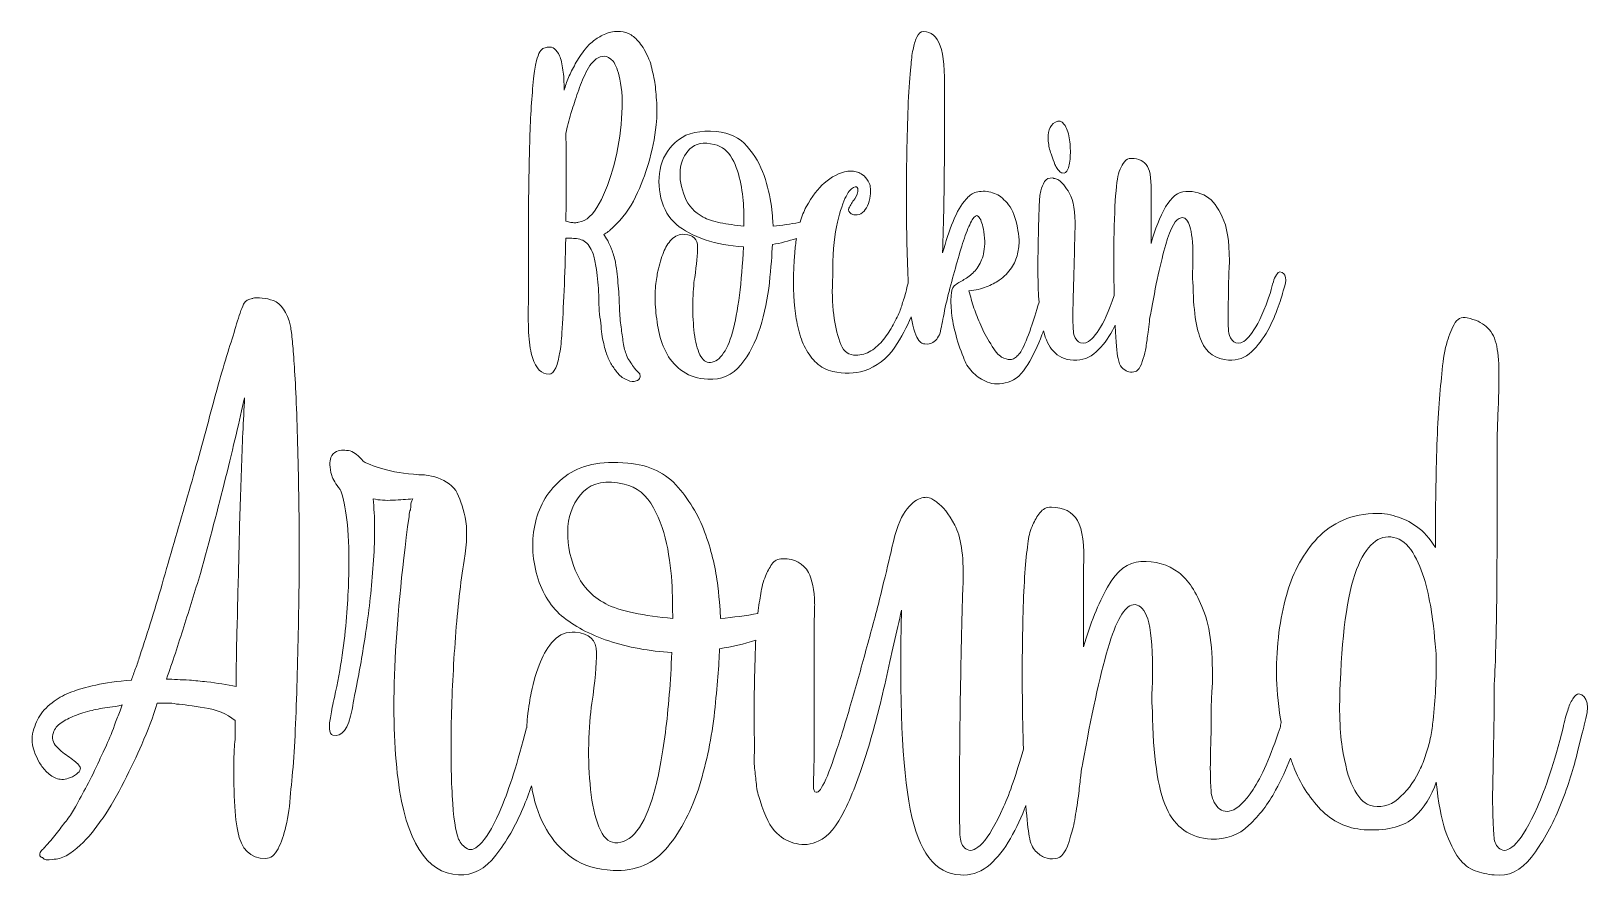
# Model space of a CAD drawing. Header units: inches. Extents: x 2.1 to 12.3, y -16.1 to -0.9.
# Drawn here: x 2.1 to 12.31, y -6.47 to -0.93 of the extents above; entities that cross this region are included whole.
import ezdxf

# ---------------------------------------------------------------- set-up
doc = ezdxf.new("R2010")
doc.units = ezdxf.units.IN
doc.header["$MEASUREMENT"] = 0
doc.layers.add('Layer 1', color=7, linetype='Continuous')

# ---------------------------------------------------------------- blocks, each defined once
blk = doc.blocks.new('block 2')
at = {"layer": 'Layer 1', "lineweight": 0}
for points, knots in [([(5.489, -3.175), (5.506, -3.175), (5.521, -3.161), (5.533, -3.133), (5.545, -3.105), (5.553, -3.074), (5.558, -3.04), (5.566, -3.001), (5.571, -2.955), (5.573, -2.904), (5.578, -2.826), (5.583, -2.734), (5.588, -2.628), (5.592, -2.522), (5.596, -2.408), (5.599, -2.286), (5.599, -2.286), (5.639, -2.286), (5.639, -2.286), (5.651, -2.286), (5.664, -2.287), (5.679, -2.29), (5.694, -2.292), (5.707, -2.297), (5.719, -2.304), (5.731, -2.312), (5.742, -2.323), (5.752, -2.337), (5.762, -2.35), (5.77, -2.366), (5.778, -2.387), (5.785, -2.407), (5.791, -2.435), (5.796, -2.469), (5.801, -2.496), (5.805, -2.523), (5.807, -2.551), (5.809, -2.579), (5.812, -2.608), (5.814, -2.637), (5.814, -2.664), (5.815, -2.691), (5.816, -2.719), (5.817, -2.748), (5.819, -2.775), (5.822, -2.802), (5.827, -2.829), (5.83, -2.854), (5.831, -2.879), (5.832, -2.903), (5.835, -2.925), (5.84, -2.944), (5.845, -2.966), (5.849, -2.985), (5.853, -3.001), (5.856, -3.017), (5.861, -3.031), (5.866, -3.043), (5.875, -3.068), (5.886, -3.091), (5.898, -3.113), (5.911, -3.132), (5.925, -3.152), (5.941, -3.171), (5.956, -3.191), (5.978, -3.205), (6.005, -3.215), (6.024, -3.225), (6.042, -3.226), (6.059, -3.219), (6.074, -3.216), (6.083, -3.208), (6.085, -3.193), (6.085, -3.181), (6.084, -3.174), (6.081, -3.171), (6.081, -3.171), (6.074, -3.164), (6.074, -3.164), (6.062, -3.152), (6.051, -3.14), (6.043, -3.127), (6.034, -3.115), (6.027, -3.103), (6.019, -3.091), (6.009, -3.079), (6.002, -3.065), (5.997, -3.05), (5.987, -3.029), (5.98, -3.001), (5.975, -2.968), (5.97, -2.935), (5.966, -2.902), (5.961, -2.868), (5.956, -2.829), (5.952, -2.788), (5.95, -2.747), (5.95, -2.723), (5.949, -2.698), (5.948, -2.674), (5.947, -2.649), (5.945, -2.624), (5.942, -2.597), (5.94, -2.57), (5.937, -2.545), (5.935, -2.52), (5.933, -2.496), (5.929, -2.47), (5.924, -2.443), (5.917, -2.409), (5.908, -2.381), (5.898, -2.357), (5.889, -2.334), (5.88, -2.315), (5.873, -2.301), (5.863, -2.284), (5.855, -2.27), (5.847, -2.26), (5.857, -2.256), (5.867, -2.249), (5.877, -2.242), (5.886, -2.235), (5.897, -2.225), (5.909, -2.213), (5.97, -2.157), (6.019, -2.091), (6.056, -2.015), (6.092, -1.94), (6.12, -1.867), (6.14, -1.796), (6.164, -1.715), (6.181, -1.631), (6.191, -1.544), (6.196, -1.485), (6.197, -1.431), (6.193, -1.381), (6.189, -1.331), (6.185, -1.288), (6.18, -1.251), (6.17, -1.207), (6.161, -1.167), (6.151, -1.13), (6.131, -1.082), (6.111, -1.043), (6.089, -1.015), (6.067, -0.987), (6.046, -0.967), (6.027, -0.955), (6.002, -0.94), (5.979, -0.933), (5.957, -0.933), (5.92, -0.93), (5.888, -0.935), (5.86, -0.947), (5.832, -0.96), (5.808, -0.973), (5.789, -0.988), (5.764, -1.005), (5.744, -1.024), (5.727, -1.046), (5.7, -1.08), (5.678, -1.113), (5.661, -1.145), (5.644, -1.177), (5.629, -1.206), (5.617, -1.233), (5.605, -1.262), (5.595, -1.29), (5.588, -1.317), (5.588, -1.29), (5.587, -1.266), (5.586, -1.244), (5.585, -1.222), (5.583, -1.202), (5.58, -1.185), (5.575, -1.144), (5.568, -1.113), (5.558, -1.092), (5.549, -1.071), (5.538, -1.056), (5.525, -1.046), (5.513, -1.036), (5.5, -1.033), (5.485, -1.035), (5.475, -1.035), (5.466, -1.037), (5.456, -1.041), (5.446, -1.044), (5.437, -1.053), (5.428, -1.066), (5.42, -1.08), (5.413, -1.099), (5.407, -1.123), (5.4, -1.147), (5.395, -1.18), (5.39, -1.222), (5.378, -1.331), (5.369, -1.459), (5.364, -1.606), (5.36, -1.752), (5.357, -1.897), (5.355, -2.041), (5.354, -2.185), (5.354, -2.318), (5.354, -2.44), (5.354, -2.562), (5.354, -2.652), (5.354, -2.71), (5.349, -2.876), (5.358, -2.995), (5.381, -3.067), (5.404, -3.139), (5.44, -3.175), (5.489, -3.175)], [0, 0, 0, 0, 1, 1, 1, 2, 2, 2, 3, 3, 3, 4, 4, 4, 5, 5, 5, 6, 6, 6, 7, 7, 7, 8, 8, 8, 9, 9, 9, 10, 10, 10, 11, 11, 11, 12, 12, 12, 13, 13, 13, 14, 14, 14, 15, 15, 15, 16, 16, 16, 17, 17, 17, 18, 18, 18, 19, 19, 19, 20, 20, 20, 21, 21, 21, 22, 22, 22, 23, 23, 23, 24, 24, 24, 25, 25, 25, 26, 26, 26, 27, 27, 27, 28, 28, 28, 29, 29, 29, 30, 30, 30, 31, 31, 31, 32, 32, 32, 33, 33, 33, 34, 34, 34, 35, 35, 35, 36, 36, 36, 37, 37, 37, 38, 38, 38, 39, 39, 39, 40, 40, 40, 41, 41, 41, 42, 42, 42, 43, 43, 43, 44, 44, 44, 45, 45, 45, 46, 46, 46, 47, 47, 47, 48, 48, 48, 49, 49, 49, 50, 50, 50, 51, 51, 51, 52, 52, 52, 53, 53, 53, 54, 54, 54, 55, 55, 55, 56, 56, 56, 57, 57, 57, 58, 58, 58, 59, 59, 59, 60, 60, 60, 61, 61, 61, 62, 62, 62, 63, 63, 63, 64, 64, 64, 65, 65, 65, 66, 66, 66, 67, 67, 67, 68, 68, 68, 69, 69, 69, 70, 70, 70, 71, 71, 71, 71]), ([(5.599, -1.598), (5.608, -1.557), (5.619, -1.514), (5.631, -1.47), (5.644, -1.434), (5.657, -1.393), (5.672, -1.348), (5.686, -1.303), (5.703, -1.26), (5.723, -1.218), (5.733, -1.196), (5.744, -1.175), (5.756, -1.156), (5.768, -1.139), (5.782, -1.124), (5.798, -1.112), (5.814, -1.1), (5.831, -1.094), (5.851, -1.094), (5.87, -1.094), (5.889, -1.105), (5.908, -1.127), (5.926, -1.149), (5.941, -1.188), (5.953, -1.244), (5.968, -1.312), (5.972, -1.398), (5.964, -1.502), (5.957, -1.605), (5.941, -1.706), (5.915, -1.803), (5.889, -1.901), (5.857, -1.986), (5.818, -2.059), (5.779, -2.132), (5.734, -2.173), (5.683, -2.18), (5.675, -2.182), (5.667, -2.184), (5.657, -2.184), (5.65, -2.184), (5.641, -2.183), (5.631, -2.182), (5.622, -2.181), (5.611, -2.178), (5.599, -2.173), (5.603, -1.965), (5.603, -1.774), (5.599, -1.598)], [0, 0, 0, 0, 1, 1, 1, 2, 2, 2, 3, 3, 3, 4, 4, 4, 5, 5, 5, 6, 6, 6, 7, 7, 7, 8, 8, 8, 9, 9, 9, 10, 10, 10, 11, 11, 11, 12, 12, 12, 13, 13, 13, 14, 14, 14, 15, 15, 15, 16, 16, 16, 16])]:
    blk.add_open_spline(points, degree=3, knots=knots, dxfattribs=at)
blk = doc.blocks.new('block 3')
at = {"layer": 'Layer 1', "lineweight": 0}
for points, knots in [([(6.443, -2.542), (6.456, -2.457), (6.462, -2.39), (6.462, -2.341), (6.462, -2.292), (6.434, -2.265), (6.378, -2.26), (6.343, -2.258), (6.315, -2.269), (6.292, -2.293), (6.268, -2.318), (6.251, -2.346), (6.239, -2.378), (6.224, -2.414), (6.212, -2.456), (6.202, -2.502), (6.197, -2.524), (6.192, -2.556), (6.187, -2.597), (6.183, -2.638), (6.182, -2.685), (6.186, -2.736), (6.189, -2.787), (6.197, -2.84), (6.208, -2.895), (6.219, -2.95), (6.237, -3), (6.262, -3.045), (6.288, -3.09), (6.323, -3.128), (6.367, -3.158), (6.411, -3.189), (6.464, -3.205), (6.528, -3.208), (6.618, -3.213), (6.69, -3.182), (6.745, -3.115), (6.8, -3.047), (6.842, -2.966), (6.871, -2.871), (6.901, -2.776), (6.921, -2.678), (6.932, -2.577), (6.943, -2.476), (6.949, -2.392), (6.952, -2.326), (7.006, -2.318), (7.059, -2.304), (7.11, -2.287), (7.105, -2.316), (7.101, -2.348), (7.098, -2.381), (7.086, -2.515), (7.086, -2.636), (7.098, -2.743), (7.103, -2.79), (7.111, -2.835), (7.122, -2.88), (7.133, -2.926), (7.148, -2.967), (7.168, -3.005), (7.187, -3.043), (7.212, -3.075), (7.241, -3.102), (7.27, -3.129), (7.305, -3.147), (7.347, -3.157), (7.422, -3.174), (7.491, -3.172), (7.552, -3.153), (7.635, -3.126), (7.702, -3.075), (7.753, -2.999), (7.797, -2.934), (7.833, -2.867), (7.861, -2.799), (7.866, -2.832), (7.872, -2.859), (7.879, -2.88), (7.888, -2.908), (7.896, -2.93), (7.905, -2.944), (7.913, -2.959), (7.922, -2.968), (7.93, -2.972), (7.939, -2.976), (7.945, -2.977), (7.95, -2.977), (7.97, -2.98), (7.987, -2.977), (8.002, -2.968), (8.016, -2.96), (8.027, -2.949), (8.034, -2.937), (8.044, -2.925), (8.05, -2.91), (8.053, -2.893), (8.06, -2.857), (8.069, -2.812), (8.08, -2.758), (8.091, -2.704), (8.104, -2.648), (8.12, -2.59), (8.136, -2.531), (8.152, -2.474), (8.168, -2.418), (8.184, -2.362), (8.2, -2.312), (8.215, -2.268), (8.231, -2.224), (8.247, -2.19), (8.261, -2.165), (8.276, -2.141), (8.288, -2.132), (8.298, -2.14), (8.303, -2.145), (8.309, -2.153), (8.316, -2.165), (8.321, -2.178), (8.326, -2.193), (8.331, -2.211), (8.336, -2.229), (8.339, -2.254), (8.342, -2.286), (8.344, -2.337), (8.339, -2.38), (8.327, -2.414), (8.315, -2.448), (8.299, -2.476), (8.279, -2.498), (8.26, -2.52), (8.239, -2.538), (8.215, -2.551), (8.192, -2.565), (8.171, -2.577), (8.151, -2.59), (8.137, -2.597), (8.128, -2.616), (8.124, -2.646), (8.12, -2.677), (8.12, -2.714), (8.124, -2.758), (8.128, -2.802), (8.136, -2.851), (8.15, -2.904), (8.163, -2.958), (8.181, -3.012), (8.203, -3.065), (8.215, -3.102), (8.234, -3.133), (8.261, -3.16), (8.283, -3.185), (8.312, -3.205), (8.347, -3.222), (8.382, -3.239), (8.426, -3.243), (8.477, -3.233), (8.528, -3.224), (8.573, -3.19), (8.61, -3.133), (8.648, -3.076), (8.681, -3.013), (8.707, -2.944), (8.714, -2.927), (8.721, -2.909), (8.727, -2.892), (8.742, -2.949), (8.763, -2.993), (8.79, -3.023), (8.823, -3.061), (8.867, -3.081), (8.923, -3.083), (8.982, -3.086), (9.032, -3.068), (9.073, -3.029), (9.115, -2.99), (9.15, -2.943), (9.179, -2.89), (9.186, -2.878), (9.191, -2.866), (9.197, -2.855), (9.197, -2.857), (9.197, -2.859), (9.197, -2.86), (9.202, -2.965), (9.208, -3.036), (9.216, -3.072), (9.221, -3.099), (9.229, -3.119), (9.241, -3.131), (9.253, -3.143), (9.266, -3.152), (9.278, -3.157), (9.29, -3.161), (9.303, -3.163), (9.318, -3.16), (9.345, -3.16), (9.366, -3.131), (9.38, -3.072), (9.388, -3.05), (9.394, -3.025), (9.399, -2.996), (9.403, -2.966), (9.408, -2.935), (9.413, -2.901), (9.416, -2.876), (9.418, -2.853), (9.421, -2.831), (9.423, -2.809), (9.425, -2.794), (9.428, -2.787), (9.462, -2.592), (9.496, -2.438), (9.528, -2.326), (9.561, -2.214), (9.595, -2.156), (9.629, -2.151), (9.651, -2.148), (9.669, -2.163), (9.682, -2.195), (9.695, -2.226), (9.703, -2.285), (9.706, -2.37), (9.706, -2.37), (9.706, -2.436), (9.706, -2.436), (9.706, -2.456), (9.705, -2.477), (9.704, -2.5), (9.703, -2.523), (9.703, -2.547), (9.706, -2.571), (9.708, -2.752), (9.727, -2.881), (9.762, -2.959), (9.796, -3.037), (9.856, -3.079), (9.94, -3.083), (9.998, -3.086), (10.048, -3.068), (10.09, -3.029), (10.131, -2.99), (10.167, -2.943), (10.196, -2.89), (10.225, -2.836), (10.248, -2.784), (10.265, -2.734), (10.282, -2.684), (10.293, -2.649), (10.298, -2.63), (10.325, -2.554), (10.318, -2.513), (10.276, -2.506), (10.269, -2.506), (10.261, -2.512), (10.253, -2.526), (10.244, -2.539), (10.237, -2.554), (10.233, -2.571), (10.225, -2.591), (10.219, -2.614), (10.214, -2.641), (10.175, -2.755), (10.139, -2.837), (10.106, -2.886), (10.073, -2.935), (10.045, -2.963), (10.02, -2.97), (9.996, -2.977), (9.976, -2.971), (9.962, -2.952), (9.947, -2.932), (9.94, -2.913), (9.94, -2.893), (9.937, -2.879), (9.936, -2.848), (9.936, -2.802), (9.936, -2.755), (9.937, -2.701), (9.94, -2.637), (9.94, -2.618), (9.94, -2.595), (9.94, -2.568), (9.94, -2.541), (9.941, -2.513), (9.944, -2.484), (9.948, -2.345), (9.937, -2.24), (9.909, -2.171), (9.88, -2.101), (9.848, -2.052), (9.811, -2.023), (9.767, -1.991), (9.716, -1.976), (9.66, -1.979), (9.608, -1.981), (9.564, -2.015), (9.527, -2.081), (9.49, -2.147), (9.458, -2.226), (9.432, -2.319), (9.432, -2.319), (9.432, -2.004), (9.432, -2.004), (9.436, -1.914), (9.428, -1.851), (9.408, -1.816), (9.387, -1.781), (9.352, -1.763), (9.303, -1.763), (9.284, -1.763), (9.269, -1.77), (9.258, -1.785), (9.247, -1.8), (9.238, -1.816), (9.23, -1.833), (9.221, -1.852), (9.214, -1.874), (9.212, -1.898), (9.202, -1.957), (9.196, -2.044), (9.192, -2.16), (9.188, -2.276), (9.187, -2.395), (9.188, -2.518), (9.189, -2.567), (9.19, -2.615), (9.191, -2.66), (9.154, -2.765), (9.121, -2.84), (9.09, -2.886), (9.057, -2.935), (9.028, -2.963), (9.004, -2.97), (8.979, -2.977), (8.96, -2.971), (8.945, -2.952), (8.93, -2.932), (8.923, -2.913), (8.923, -2.893), (8.921, -2.879), (8.92, -2.848), (8.92, -2.8), (8.92, -2.752), (8.921, -2.696), (8.923, -2.632), (8.926, -2.567), (8.927, -2.499), (8.929, -2.427), (8.93, -2.355), (8.932, -2.286), (8.934, -2.22), (8.937, -2.113), (8.924, -2.037), (8.898, -1.992), (8.871, -1.947), (8.848, -1.918), (8.828, -1.906), (8.823, -1.901), (8.819, -1.898), (8.815, -1.898), (8.812, -1.898), (8.807, -1.897), (8.802, -1.895), (8.798, -1.895), (8.793, -1.894), (8.788, -1.891), (8.763, -1.889), (8.746, -1.897), (8.735, -1.915), (8.724, -1.933), (8.716, -1.953), (8.711, -1.975), (8.704, -2.002), (8.7, -2.031), (8.7, -2.063), (8.693, -2.251), (8.69, -2.409), (8.691, -2.537), (8.692, -2.598), (8.694, -2.653), (8.698, -2.704), (8.68, -2.769), (8.662, -2.826), (8.645, -2.873), (8.623, -2.935), (8.603, -2.985), (8.583, -3.021), (8.578, -3.031), (8.571, -3.041), (8.561, -3.05), (8.554, -3.058), (8.546, -3.065), (8.537, -3.071), (8.529, -3.077), (8.52, -3.08), (8.51, -3.08), (8.493, -3.08), (8.474, -3.074), (8.453, -3.063), (8.432, -3.052), (8.409, -3.024), (8.382, -2.977), (8.355, -2.936), (8.333, -2.895), (8.316, -2.855), (8.299, -2.815), (8.284, -2.777), (8.272, -2.743), (8.26, -2.704), (8.249, -2.666), (8.239, -2.63), (8.283, -2.625), (8.321, -2.617), (8.353, -2.604), (8.384, -2.592), (8.412, -2.577), (8.437, -2.56), (8.471, -2.536), (8.498, -2.509), (8.517, -2.48), (8.537, -2.451), (8.55, -2.42), (8.557, -2.388), (8.565, -2.357), (8.568, -2.326), (8.567, -2.297), (8.565, -2.268), (8.562, -2.241), (8.557, -2.217), (8.545, -2.151), (8.526, -2.101), (8.499, -2.067), (8.472, -2.033), (8.445, -2.009), (8.418, -1.997), (8.387, -1.982), (8.354, -1.976), (8.32, -1.979), (8.288, -1.981), (8.264, -1.99), (8.247, -2.004), (8.237, -2.012), (8.228, -2.02), (8.221, -2.03), (8.189, -2.064), (8.161, -2.113), (8.135, -2.176), (8.109, -2.24), (8.087, -2.308), (8.067, -2.381), (8.07, -2.279), (8.072, -2.174), (8.075, -2.067), (8.077, -1.959), (8.078, -1.857), (8.078, -1.759), (8.078, -1.662), (8.078, -1.575), (8.078, -1.5), (8.078, -1.424), (8.078, -1.367), (8.078, -1.328), (8.083, -1.189), (8.074, -1.088), (8.051, -1.026), (8.028, -0.964), (7.992, -0.933), (7.943, -0.933), (7.923, -0.933), (7.908, -0.945), (7.897, -0.969), (7.886, -0.994), (7.878, -1.021), (7.873, -1.05), (7.866, -1.084), (7.861, -1.122), (7.859, -1.163), (7.852, -1.224), (7.846, -1.301), (7.842, -1.394), (7.839, -1.486), (7.836, -1.585), (7.833, -1.69), (7.831, -1.795), (7.83, -1.903), (7.83, -2.014), (7.83, -2.125), (7.831, -2.229), (7.833, -2.328), (7.836, -2.421), (7.838, -2.505), (7.842, -2.579), (7.836, -2.597), (7.83, -2.617), (7.826, -2.641), (7.821, -2.658), (7.816, -2.674), (7.811, -2.688), (7.806, -2.701), (7.802, -2.713), (7.799, -2.727), (7.795, -2.74), (7.791, -2.753), (7.786, -2.765), (7.771, -2.797), (7.755, -2.83), (7.736, -2.864), (7.718, -2.898), (7.696, -2.93), (7.671, -2.959), (7.645, -2.988), (7.617, -3.012), (7.586, -3.029), (7.556, -3.046), (7.521, -3.053), (7.482, -3.05), (7.441, -3.046), (7.411, -3.016), (7.393, -2.963), (7.374, -2.909), (7.361, -2.851), (7.354, -2.787), (7.344, -2.712), (7.342, -2.626), (7.347, -2.531), (7.347, -2.399), (7.355, -2.293), (7.372, -2.211), (7.389, -2.129), (7.408, -2.068), (7.427, -2.026), (7.447, -1.985), (7.465, -1.961), (7.482, -1.953), (7.499, -1.946), (7.509, -1.948), (7.511, -1.961), (7.514, -1.985), (7.507, -2.008), (7.491, -2.028), (7.475, -2.049), (7.463, -2.069), (7.453, -2.089), (7.448, -2.103), (7.453, -2.115), (7.468, -2.125), (7.475, -2.13), (7.483, -2.132), (7.493, -2.132), (7.513, -2.135), (7.529, -2.13), (7.543, -2.118), (7.556, -2.106), (7.566, -2.091), (7.574, -2.074), (7.583, -2.054), (7.589, -2.033), (7.592, -2.008), (7.597, -1.972), (7.595, -1.944), (7.586, -1.926), (7.578, -1.908), (7.566, -1.891), (7.552, -1.876), (7.539, -1.867), (7.528, -1.86), (7.517, -1.856), (7.506, -1.853), (7.494, -1.85), (7.482, -1.847), (7.47, -1.845), (7.458, -1.845), (7.446, -1.847), (7.389, -1.857), (7.338, -1.883), (7.292, -1.924), (7.251, -1.958), (7.211, -2.011), (7.173, -2.081), (7.158, -2.109), (7.145, -2.142), (7.134, -2.18), (7.131, -2.18), (7.129, -2.181), (7.126, -2.182), (7.071, -2.193), (7.014, -2.201), (6.956, -2.206), (6.956, -2.184), (6.952, -2.14), (6.945, -2.076), (6.937, -2.011), (6.921, -1.944), (6.897, -1.875), (6.873, -1.805), (6.836, -1.742), (6.787, -1.684), (6.738, -1.627), (6.671, -1.595), (6.586, -1.587), (6.479, -1.578), (6.396, -1.595), (6.337, -1.641), (6.279, -1.686), (6.24, -1.742), (6.222, -1.811), (6.204, -1.879), (6.204, -1.95), (6.222, -2.023), (6.24, -2.096), (6.274, -2.153), (6.323, -2.195), (6.372, -2.236), (6.434, -2.27), (6.511, -2.295), (6.588, -2.321), (6.671, -2.336), (6.762, -2.341), (6.757, -2.458), (6.748, -2.564), (6.736, -2.659), (6.724, -2.754), (6.709, -2.835), (6.69, -2.901), (6.672, -2.966), (6.649, -3.016), (6.623, -3.05), (6.596, -3.085), (6.567, -3.101), (6.535, -3.098), (6.508, -3.096), (6.487, -3.074), (6.471, -3.034), (6.455, -2.994), (6.444, -2.944), (6.438, -2.886), (6.432, -2.827), (6.429, -2.767), (6.431, -2.705), (6.432, -2.643), (6.436, -2.588), (6.443, -2.542)], [0, 0, 0, 0, 1, 1, 1, 2, 2, 2, 3, 3, 3, 4, 4, 4, 5, 5, 5, 6, 6, 6, 7, 7, 7, 8, 8, 8, 9, 9, 9, 10, 10, 10, 11, 11, 11, 12, 12, 12, 13, 13, 13, 14, 14, 14, 15, 15, 15, 16, 16, 16, 17, 17, 17, 18, 18, 18, 19, 19, 19, 20, 20, 20, 21, 21, 21, 22, 22, 22, 23, 23, 23, 24, 24, 24, 25, 25, 25, 26, 26, 26, 27, 27, 27, 28, 28, 28, 29, 29, 29, 30, 30, 30, 31, 31, 31, 32, 32, 32, 33, 33, 33, 34, 34, 34, 35, 35, 35, 36, 36, 36, 37, 37, 37, 38, 38, 38, 39, 39, 39, 40, 40, 40, 41, 41, 41, 42, 42, 42, 43, 43, 43, 44, 44, 44, 45, 45, 45, 46, 46, 46, 47, 47, 47, 48, 48, 48, 49, 49, 49, 50, 50, 50, 51, 51, 51, 52, 52, 52, 53, 53, 53, 54, 54, 54, 55, 55, 55, 56, 56, 56, 57, 57, 57, 58, 58, 58, 59, 59, 59, 60, 60, 60, 61, 61, 61, 62, 62, 62, 63, 63, 63, 64, 64, 64, 65, 65, 65, 66, 66, 66, 67, 67, 67, 68, 68, 68, 69, 69, 69, 70, 70, 70, 71, 71, 71, 72, 72, 72, 73, 73, 73, 74, 74, 74, 75, 75, 75, 76, 76, 76, 77, 77, 77, 78, 78, 78, 79, 79, 79, 80, 80, 80, 81, 81, 81, 82, 82, 82, 83, 83, 83, 84, 84, 84, 85, 85, 85, 86, 86, 86, 87, 87, 87, 88, 88, 88, 89, 89, 89, 90, 90, 90, 91, 91, 91, 92, 92, 92, 93, 93, 93, 94, 94, 94, 95, 95, 95, 96, 96, 96, 97, 97, 97, 98, 98, 98, 99, 99, 99, 100, 100, 100, 101, 101, 101, 102, 102, 102, 103, 103, 103, 104, 104, 104, 105, 105, 105, 106, 106, 106, 107, 107, 107, 108, 108, 108, 109, 109, 109, 110, 110, 110, 111, 111, 111, 112, 112, 112, 113, 113, 113, 114, 114, 114, 115, 115, 115, 116, 116, 116, 117, 117, 117, 118, 118, 118, 119, 119, 119, 120, 120, 120, 121, 121, 121, 122, 122, 122, 123, 123, 123, 124, 124, 124, 125, 125, 125, 126, 126, 126, 127, 127, 127, 128, 128, 128, 129, 129, 129, 130, 130, 130, 131, 131, 131, 132, 132, 132, 133, 133, 133, 134, 134, 134, 135, 135, 135, 136, 136, 136, 137, 137, 137, 138, 138, 138, 139, 139, 139, 140, 140, 140, 141, 141, 141, 142, 142, 142, 143, 143, 143, 144, 144, 144, 145, 145, 145, 146, 146, 146, 147, 147, 147, 148, 148, 148, 149, 149, 149, 150, 150, 150, 151, 151, 151, 152, 152, 152, 153, 153, 153, 154, 154, 154, 155, 155, 155, 156, 156, 156, 157, 157, 157, 158, 158, 158, 159, 159, 159, 160, 160, 160, 161, 161, 161, 162, 162, 162, 163, 163, 163, 164, 164, 164, 165, 165, 165, 166, 166, 166, 167, 167, 167, 168, 168, 168, 169, 169, 169, 170, 170, 170, 171, 171, 171, 172, 172, 172, 173, 173, 173, 174, 174, 174, 175, 175, 175, 176, 176, 176, 177, 177, 177, 178, 178, 178, 179, 179, 179, 180, 180, 180, 181, 181, 181, 182, 182, 182, 183, 183, 183, 184, 184, 184, 185, 185, 185, 186, 186, 186, 187, 187, 187, 188, 188, 188, 189, 189, 189, 190, 190, 190, 191, 191, 191, 192, 192, 192, 193, 193, 193, 194, 194, 194, 195, 195, 195, 196, 196, 196, 197, 197, 197, 198, 198, 198, 199, 199, 199, 200, 200, 200, 201, 201, 201, 202, 202, 202, 203, 203, 203, 204, 204, 204, 205, 205, 205, 206, 206, 206, 207, 207, 207, 208, 208, 208, 209, 209, 209, 210, 210, 210, 211, 211, 211, 212, 212, 212, 213, 213, 213, 214, 214, 214, 214]), ([(6.61, -2.184), (6.562, -2.174), (6.525, -2.162), (6.498, -2.147), (6.442, -2.118), (6.402, -2.073), (6.378, -2.014), (6.353, -1.954), (6.343, -1.896), (6.348, -1.84), (6.353, -1.784), (6.374, -1.737), (6.411, -1.701), (6.447, -1.664), (6.501, -1.655), (6.571, -1.672), (6.623, -1.684), (6.662, -1.715), (6.689, -1.765), (6.715, -1.815), (6.734, -1.87), (6.745, -1.929), (6.756, -1.989), (6.762, -2.046), (6.764, -2.1), (6.765, -2.153), (6.765, -2.189), (6.765, -2.206), (6.709, -2.201), (6.657, -2.193), (6.61, -2.184)], [0, 0, 0, 0, 1, 1, 1, 2, 2, 2, 3, 3, 3, 4, 4, 4, 5, 5, 5, 6, 6, 6, 7, 7, 7, 8, 8, 8, 9, 9, 9, 10, 10, 10, 10])]:
    blk.add_open_spline(points, degree=3, knots=knots, dxfattribs=at)
blk = doc.blocks.new('block 4')
at = {"layer": 'Layer 1', "lineweight": 0}
for points, knots in [([(2.598, -5.586), (2.578, -5.631), (2.56, -5.669), (2.544, -5.701), (2.516, -5.765), (2.489, -5.821), (2.462, -5.869), (2.436, -5.917), (2.411, -5.964), (2.387, -6.008), (2.371, -6.036), (2.353, -6.064), (2.333, -6.092), (2.313, -6.116), (2.292, -6.143), (2.27, -6.173), (2.248, -6.203), (2.223, -6.232), (2.195, -6.26), (2.187, -6.272), (2.179, -6.281), (2.171, -6.287), (2.163, -6.293), (2.156, -6.303), (2.153, -6.315), (2.153, -6.315), (2.153, -6.327), (2.153, -6.327), (2.161, -6.335), (2.167, -6.339), (2.171, -6.339), (2.183, -6.355), (2.205, -6.359), (2.237, -6.351), (2.269, -6.351), (2.299, -6.343), (2.327, -6.327), (2.391, -6.287), (2.447, -6.236), (2.496, -6.176), (2.52, -6.144), (2.544, -6.112), (2.568, -6.08), (2.616, -6.008), (2.662, -5.928), (2.706, -5.842), (2.75, -5.756), (2.788, -5.675), (2.821, -5.598), (2.861, -5.51), (2.895, -5.42), (2.923, -5.328), (2.943, -5.328), (2.964, -5.328), (2.986, -5.328), (3.008, -5.328), (3.029, -5.33), (3.049, -5.334), (3.093, -5.338), (3.155, -5.346), (3.233, -5.358), (3.311, -5.37), (3.378, -5.398), (3.434, -5.442), (3.434, -5.474), (3.434, -5.503), (3.434, -5.529), (3.434, -5.555), (3.432, -5.578), (3.428, -5.598), (3.42, -5.859), (3.427, -6.049), (3.45, -6.167), (3.472, -6.285), (3.533, -6.345), (3.633, -6.345), (3.665, -6.345), (3.692, -6.324), (3.714, -6.281), (3.736, -6.239), (3.753, -6.19), (3.765, -6.134), (3.781, -6.07), (3.792, -5.998), (3.796, -5.917), (3.812, -5.781), (3.824, -5.603), (3.832, -5.385), (3.84, -5.166), (3.846, -4.935), (3.85, -4.693), (3.854, -4.45), (3.854, -4.208), (3.85, -3.967), (3.846, -3.727), (3.84, -3.514), (3.832, -3.329), (3.828, -3.241), (3.824, -3.167), (3.82, -3.107), (3.816, -3.047), (3.812, -2.998), (3.808, -2.962), (3.804, -2.918), (3.8, -2.884), (3.796, -2.86), (3.772, -2.768), (3.734, -2.712), (3.684, -2.694), (3.634, -2.676), (3.587, -2.671), (3.543, -2.679), (3.543, -2.679), (3.549, -2.679), (3.549, -2.679), (3.521, -2.683), (3.501, -2.695), (3.489, -2.716), (3.473, -2.752), (3.458, -2.795), (3.443, -2.845), (3.429, -2.895), (3.412, -2.95), (3.392, -3.01), (3.352, -3.139), (3.31, -3.286), (3.266, -3.453), (3.222, -3.619), (3.174, -3.793), (3.122, -3.973), (3.069, -4.154), (3.017, -4.334), (2.965, -4.515), (2.913, -4.696), (2.861, -4.864), (2.809, -5.021), (2.8, -5.049), (2.791, -5.076), (2.781, -5.102), (2.771, -5.128), (2.762, -5.153), (2.754, -5.177), (2.662, -5.185), (2.584, -5.196), (2.52, -5.21), (2.455, -5.224), (2.403, -5.239), (2.363, -5.255), (2.319, -5.271), (2.281, -5.291), (2.249, -5.315), (2.209, -5.344), (2.177, -5.376), (2.153, -5.412), (2.132, -5.444), (2.117, -5.483), (2.107, -5.529), (2.097, -5.575), (2.106, -5.626), (2.134, -5.683), (2.138, -5.695), (2.147, -5.712), (2.162, -5.734), (2.176, -5.756), (2.194, -5.776), (2.216, -5.794), (2.238, -5.812), (2.262, -5.823), (2.288, -5.827), (2.314, -5.831), (2.345, -5.823), (2.381, -5.803), (2.417, -5.779), (2.428, -5.758), (2.414, -5.74), (2.4, -5.722), (2.378, -5.703), (2.348, -5.683), (2.318, -5.663), (2.29, -5.64), (2.264, -5.613), (2.238, -5.587), (2.231, -5.556), (2.243, -5.52), (2.251, -5.496), (2.268, -5.475), (2.294, -5.457), (2.32, -5.439), (2.349, -5.424), (2.381, -5.412), (2.417, -5.396), (2.455, -5.384), (2.496, -5.376), (2.512, -5.372), (2.53, -5.368), (2.55, -5.364), (2.57, -5.36), (2.591, -5.357), (2.613, -5.355), (2.635, -5.353), (2.662, -5.348), (2.694, -5.34), (2.682, -5.376), (2.67, -5.406), (2.658, -5.43), (2.638, -5.49), (2.618, -5.542), (2.598, -5.586)], [0, 0, 0, 0, 1, 1, 1, 2, 2, 2, 3, 3, 3, 4, 4, 4, 5, 5, 5, 6, 6, 6, 7, 7, 7, 8, 8, 8, 9, 9, 9, 10, 10, 10, 11, 11, 11, 12, 12, 12, 13, 13, 13, 14, 14, 14, 15, 15, 15, 16, 16, 16, 17, 17, 17, 18, 18, 18, 19, 19, 19, 20, 20, 20, 21, 21, 21, 22, 22, 22, 23, 23, 23, 24, 24, 24, 25, 25, 25, 26, 26, 26, 27, 27, 27, 28, 28, 28, 29, 29, 29, 30, 30, 30, 31, 31, 31, 32, 32, 32, 33, 33, 33, 34, 34, 34, 35, 35, 35, 36, 36, 36, 37, 37, 37, 38, 38, 38, 39, 39, 39, 40, 40, 40, 41, 41, 41, 42, 42, 42, 43, 43, 43, 44, 44, 44, 45, 45, 45, 46, 46, 46, 47, 47, 47, 48, 48, 48, 49, 49, 49, 50, 50, 50, 51, 51, 51, 52, 52, 52, 53, 53, 53, 54, 54, 54, 55, 55, 55, 56, 56, 56, 57, 57, 57, 58, 58, 58, 59, 59, 59, 60, 60, 60, 61, 61, 61, 62, 62, 62, 63, 63, 63, 64, 64, 64, 65, 65, 65, 66, 66, 66, 67, 67, 67, 68, 68, 68, 69, 69, 69, 69]), ([(3.097, -4.828), (3.134, -4.712), (3.17, -4.595), (3.206, -4.479), (3.266, -4.262), (3.321, -4.054), (3.371, -3.853), (3.421, -3.652), (3.462, -3.478), (3.495, -3.329), (3.487, -3.478), (3.48, -3.636), (3.474, -3.805), (3.468, -3.973), (3.462, -4.142), (3.459, -4.31), (3.455, -4.479), (3.45, -4.641), (3.447, -4.798), (3.442, -4.954), (3.44, -5.095), (3.44, -5.219), (3.38, -5.207), (3.316, -5.197), (3.248, -5.189), (3.208, -5.185), (3.17, -5.181), (3.134, -5.177), (3.105, -5.177), (3.079, -5.176), (3.055, -5.174), (3.031, -5.172), (3.007, -5.171), (2.983, -5.171), (3.023, -5.059), (3.061, -4.944), (3.097, -4.828)], [0, 0, 0, 0, 1, 1, 1, 2, 2, 2, 3, 3, 3, 4, 4, 4, 5, 5, 5, 6, 6, 6, 7, 7, 7, 8, 8, 8, 9, 9, 9, 10, 10, 10, 11, 11, 11, 12, 12, 12, 12])]:
    blk.add_open_spline(points, degree=3, knots=knots, dxfattribs=at)
blk = doc.blocks.new('block 5')
at = {"layer": 'Layer 1', "lineweight": 0}
for points, knots in [([(12.233, -5.267), (12.221, -5.267), (12.208, -5.278), (12.194, -5.3), (12.18, -5.323), (12.169, -5.348), (12.161, -5.376), (12.149, -5.408), (12.139, -5.446), (12.131, -5.49), (12.071, -5.719), (12.015, -5.891), (11.962, -6.008), (11.91, -6.124), (11.864, -6.203), (11.824, -6.245), (11.784, -6.287), (11.751, -6.302), (11.725, -6.287), (11.699, -6.273), (11.684, -6.25), (11.68, -6.218), (11.676, -6.194), (11.673, -6.145), (11.671, -6.071), (11.668, -5.997), (11.668, -5.911), (11.671, -5.815), (11.673, -5.719), (11.674, -5.616), (11.677, -5.508), (11.679, -5.4), (11.68, -5.3), (11.68, -5.207), (11.688, -5.047), (11.693, -4.876), (11.695, -4.696), (11.697, -4.515), (11.698, -4.344), (11.698, -4.181), (11.698, -4.019), (11.698, -3.872), (11.698, -3.742), (11.698, -3.611), (11.7, -3.512), (11.704, -3.444), (11.708, -3.331), (11.71, -3.237), (11.71, -3.161), (11.71, -3.085), (11.704, -3.022), (11.691, -2.974), (11.679, -2.926), (11.658, -2.889), (11.627, -2.863), (11.597, -2.837), (11.555, -2.818), (11.502, -2.806), (11.465, -2.798), (11.436, -2.813), (11.416, -2.851), (11.396, -2.889), (11.379, -2.932), (11.367, -2.98), (11.351, -3.037), (11.341, -3.101), (11.337, -3.173), (11.32, -3.305), (11.309, -3.473), (11.303, -3.675), (11.297, -3.878), (11.294, -4.09), (11.294, -4.31), (11.258, -4.25), (11.217, -4.204), (11.171, -4.172), (11.125, -4.14), (11.08, -4.118), (11.036, -4.106), (10.987, -4.09), (10.937, -4.084), (10.885, -4.088), (10.801, -4.092), (10.728, -4.11), (10.665, -4.142), (10.603, -4.174), (10.55, -4.215), (10.506, -4.265), (10.462, -4.315), (10.424, -4.372), (10.392, -4.434), (10.359, -4.496), (10.335, -4.559), (10.319, -4.623), (10.275, -4.776), (10.253, -4.948), (10.253, -5.141), (10.253, -5.221), (10.262, -5.319), (10.28, -5.433), (10.281, -5.441), (10.283, -5.448), (10.284, -5.456), (10.282, -5.467), (10.279, -5.478), (10.277, -5.49), (10.213, -5.679), (10.154, -5.813), (10.1, -5.893), (10.046, -5.974), (9.998, -6.02), (9.958, -6.032), (9.918, -6.044), (9.886, -6.034), (9.862, -6.002), (9.838, -5.97), (9.826, -5.937), (9.826, -5.905), (9.822, -5.881), (9.82, -5.831), (9.82, -5.755), (9.82, -5.679), (9.822, -5.588), (9.826, -5.484), (9.826, -5.452), (9.826, -5.414), (9.826, -5.37), (9.826, -5.326), (9.828, -5.279), (9.832, -5.231), (9.84, -5.003), (9.821, -4.831), (9.774, -4.717), (9.728, -4.602), (9.674, -4.521), (9.614, -4.473), (9.541, -4.421), (9.458, -4.397), (9.365, -4.401), (9.28, -4.405), (9.208, -4.461), (9.147, -4.569), (9.086, -4.678), (9.034, -4.808), (8.989, -4.96), (8.989, -4.96), (8.989, -4.443), (8.989, -4.443), (8.997, -4.294), (8.984, -4.191), (8.95, -4.133), (8.916, -4.075), (8.859, -4.046), (8.779, -4.046), (8.747, -4.046), (8.722, -4.058), (8.704, -4.082), (8.685, -4.106), (8.67, -4.132), (8.658, -4.16), (8.642, -4.192), (8.632, -4.228), (8.628, -4.268), (8.612, -4.365), (8.601, -4.508), (8.595, -4.699), (8.589, -4.889), (8.587, -5.086), (8.589, -5.288), (8.59, -5.408), (8.593, -5.522), (8.596, -5.63), (8.55, -5.791), (8.507, -5.916), (8.466, -6.008), (8.414, -6.124), (8.367, -6.203), (8.327, -6.245), (8.287, -6.287), (8.254, -6.302), (8.228, -6.287), (8.202, -6.273), (8.187, -6.25), (8.183, -6.218), (8.179, -6.194), (8.177, -6.112), (8.177, -5.972), (8.177, -5.831), (8.178, -5.673), (8.18, -5.496), (8.182, -5.32), (8.185, -5.141), (8.189, -4.96), (8.193, -4.78), (8.197, -4.635), (8.201, -4.527), (8.205, -4.359), (8.187, -4.237), (8.146, -4.163), (8.106, -4.089), (8.068, -4.04), (8.031, -4.015), (8.027, -4.012), (8.015, -4.003), (7.995, -3.991), (7.975, -3.979), (7.95, -3.978), (7.919, -3.988), (7.889, -3.998), (7.857, -4.027), (7.822, -4.073), (7.788, -4.119), (7.759, -4.198), (7.735, -4.31), (7.719, -4.383), (7.697, -4.472), (7.671, -4.578), (7.645, -4.685), (7.616, -4.797), (7.583, -4.915), (7.551, -5.034), (7.518, -5.153), (7.483, -5.273), (7.449, -5.394), (7.417, -5.501), (7.386, -5.595), (7.356, -5.69), (7.328, -5.767), (7.302, -5.827), (7.275, -5.887), (7.254, -5.915), (7.238, -5.911), (7.226, -5.911), (7.22, -5.897), (7.22, -5.869), (7.224, -5.757), (7.226, -5.643), (7.226, -5.529), (7.226, -5.415), (7.226, -5.309), (7.226, -5.21), (7.226, -5.112), (7.226, -5.025), (7.226, -4.948), (7.226, -4.872), (7.226, -4.816), (7.226, -4.78), (7.228, -4.749), (7.228, -4.72), (7.228, -4.693), (7.229, -4.687), (7.229, -4.682), (7.228, -4.677), (7.226, -4.586), (7.213, -4.518), (7.188, -4.473), (7.154, -4.413), (7.098, -4.383), (7.019, -4.383), (6.987, -4.383), (6.964, -4.395), (6.948, -4.419), (6.932, -4.443), (6.918, -4.469), (6.907, -4.497), (6.891, -4.533), (6.881, -4.571), (6.877, -4.611), (6.869, -4.648), (6.863, -4.691), (6.857, -4.741), (6.778, -4.756), (6.696, -4.767), (6.612, -4.774), (6.612, -4.738), (6.606, -4.667), (6.594, -4.56), (6.582, -4.454), (6.556, -4.344), (6.516, -4.229), (6.476, -4.115), (6.416, -4.011), (6.335, -3.916), (6.255, -3.822), (6.145, -3.769), (6.004, -3.757), (5.828, -3.741), (5.691, -3.77), (5.595, -3.844), (5.499, -3.918), (5.436, -4.012), (5.405, -4.124), (5.375, -4.236), (5.375, -4.353), (5.405, -4.473), (5.436, -4.593), (5.491, -4.688), (5.571, -4.756), (5.651, -4.824), (5.755, -4.879), (5.881, -4.921), (6.007, -4.963), (6.145, -4.989), (6.293, -4.997), (6.285, -5.189), (6.271, -5.364), (6.251, -5.52), (6.231, -5.677), (6.206, -5.809), (6.176, -5.917), (6.146, -6.026), (6.109, -6.108), (6.065, -6.164), (6.02, -6.22), (5.972, -6.246), (5.92, -6.242), (5.876, -6.238), (5.841, -6.203), (5.815, -6.137), (5.789, -6.071), (5.771, -5.99), (5.761, -5.893), (5.751, -5.797), (5.746, -5.698), (5.749, -5.595), (5.751, -5.493), (5.758, -5.404), (5.77, -5.328), (5.79, -5.187), (5.8, -5.077), (5.8, -4.997), (5.8, -4.916), (5.754, -4.872), (5.661, -4.864), (5.605, -4.86), (5.558, -4.878), (5.52, -4.918), (5.482, -4.958), (5.453, -5.005), (5.433, -5.057), (5.408, -5.117), (5.388, -5.185), (5.372, -5.261), (5.364, -5.297), (5.356, -5.35), (5.348, -5.418), (5.346, -5.44), (5.344, -5.464), (5.343, -5.488), (5.343, -5.489), (5.343, -5.489), (5.342, -5.49), (5.282, -5.719), (5.228, -5.89), (5.18, -6.005), (5.132, -6.119), (5.089, -6.197), (5.05, -6.239), (5.012, -6.281), (4.98, -6.296), (4.954, -6.281), (4.928, -6.267), (4.909, -6.246), (4.897, -6.218), (4.877, -6.17), (4.863, -6.076), (4.855, -5.935), (4.847, -5.795), (4.845, -5.634), (4.849, -5.454), (4.853, -5.273), (4.862, -5.088), (4.876, -4.897), (4.89, -4.707), (4.909, -4.539), (4.933, -4.395), (4.953, -4.278), (4.955, -4.184), (4.939, -4.112), (4.923, -4.04), (4.903, -3.981), (4.879, -3.937), (4.843, -3.893), (4.797, -3.863), (4.741, -3.847), (4.708, -3.839), (4.686, -3.835), (4.674, -3.835), (4.574, -3.831), (4.491, -3.82), (4.425, -3.802), (4.358, -3.784), (4.307, -3.765), (4.271, -3.745), (4.243, -3.709), (4.215, -3.687), (4.187, -3.678), (4.171, -3.675), (4.155, -3.672), (4.139, -3.672), (4.127, -3.672), (4.113, -3.675), (4.097, -3.681), (4.08, -3.687), (4.068, -3.701), (4.06, -3.721), (4.056, -3.733), (4.054, -3.749), (4.054, -3.769), (4.054, -3.789), (4.058, -3.812), (4.066, -3.838), (4.074, -3.864), (4.092, -3.895), (4.121, -3.931), (4.133, -3.951), (4.145, -3.997), (4.157, -4.07), (4.169, -4.142), (4.176, -4.236), (4.178, -4.353), (4.18, -4.469), (4.175, -4.606), (4.163, -4.765), (4.151, -4.923), (4.125, -5.099), (4.084, -5.291), (4.072, -5.336), (4.064, -5.376), (4.06, -5.412), (4.052, -5.444), (4.049, -5.472), (4.051, -5.496), (4.053, -5.52), (4.06, -5.534), (4.072, -5.538), (4.133, -5.554), (4.175, -5.498), (4.199, -5.37), (4.203, -5.346), (4.215, -5.282), (4.235, -5.18), (4.255, -5.078), (4.275, -4.958), (4.295, -4.822), (4.315, -4.686), (4.33, -4.542), (4.34, -4.392), (4.35, -4.241), (4.349, -4.108), (4.337, -3.991), (4.377, -4), (4.42, -4.003), (4.467, -4), (4.513, -3.998), (4.556, -3.995), (4.596, -3.991), (4.588, -4.008), (4.584, -4.023), (4.584, -4.037), (4.584, -4.051), (4.582, -4.062), (4.578, -4.07), (4.574, -4.086), (4.572, -4.098), (4.572, -4.106), (4.472, -4.848), (4.448, -5.422), (4.5, -5.827), (4.552, -6.232), (4.684, -6.441), (4.897, -6.453), (4.989, -6.457), (5.07, -6.414), (5.141, -6.324), (5.211, -6.233), (5.27, -6.131), (5.318, -6.017), (5.339, -5.967), (5.358, -5.918), (5.374, -5.87), (5.377, -5.883), (5.379, -5.895), (5.381, -5.908), (5.399, -5.999), (5.43, -6.081), (5.472, -6.155), (5.514, -6.229), (5.571, -6.292), (5.643, -6.342), (5.715, -6.392), (5.804, -6.419), (5.908, -6.423), (6.056, -6.431), (6.176, -6.38), (6.266, -6.269), (6.356, -6.159), (6.426, -6.026), (6.474, -5.869), (6.522, -5.713), (6.555, -5.551), (6.573, -5.385), (6.591, -5.218), (6.602, -5.081), (6.606, -4.972), (6.687, -4.959), (6.766, -4.941), (6.843, -4.916), (6.841, -4.956), (6.839, -4.999), (6.838, -5.045), (6.832, -5.237), (6.831, -5.436), (6.835, -5.64), (6.831, -5.677), (6.831, -5.715), (6.835, -5.755), (6.839, -5.787), (6.843, -5.822), (6.847, -5.86), (6.851, -5.898), (6.859, -5.933), (6.871, -5.965), (6.903, -6.07), (6.939, -6.141), (6.98, -6.179), (7.022, -6.217), (7.064, -6.24), (7.108, -6.248), (7.155, -6.26), (7.205, -6.254), (7.256, -6.23), (7.317, -6.202), (7.374, -6.134), (7.427, -6.026), (7.479, -5.917), (7.528, -5.79), (7.573, -5.643), (7.617, -5.497), (7.658, -5.342), (7.694, -5.177), (7.731, -5.013), (7.765, -4.86), (7.798, -4.72), (7.782, -5.309), (7.801, -5.744), (7.855, -6.023), (7.909, -6.302), (8.018, -6.445), (8.183, -6.453), (8.247, -6.457), (8.305, -6.439), (8.358, -6.399), (8.41, -6.359), (8.456, -6.306), (8.496, -6.239), (8.536, -6.173), (8.572, -6.1), (8.604, -6.02), (8.607, -6.013), (8.61, -6.006), (8.612, -5.999), (8.619, -6.092), (8.626, -6.159), (8.634, -6.2), (8.642, -6.244), (8.656, -6.276), (8.676, -6.297), (8.696, -6.317), (8.716, -6.331), (8.737, -6.339), (8.757, -6.347), (8.779, -6.349), (8.803, -6.345), (8.847, -6.345), (8.881, -6.297), (8.905, -6.2), (8.917, -6.164), (8.927, -6.122), (8.935, -6.074), (8.943, -6.026), (8.951, -5.974), (8.959, -5.917), (8.963, -5.877), (8.967, -5.839), (8.971, -5.803), (8.975, -5.767), (8.979, -5.743), (8.983, -5.731), (9.04, -5.41), (9.095, -5.157), (9.149, -4.972), (9.203, -4.788), (9.258, -4.692), (9.314, -4.684), (9.351, -4.68), (9.38, -4.704), (9.402, -4.756), (9.424, -4.808), (9.437, -4.904), (9.441, -5.045), (9.441, -5.045), (9.441, -5.153), (9.441, -5.153), (9.441, -5.185), (9.44, -5.22), (9.438, -5.258), (9.436, -5.296), (9.437, -5.336), (9.441, -5.376), (9.445, -5.673), (9.475, -5.885), (9.532, -6.014), (9.589, -6.142), (9.687, -6.21), (9.826, -6.218), (9.922, -6.222), (10.004, -6.192), (10.073, -6.128), (10.141, -6.064), (10.199, -5.988), (10.247, -5.899), (10.287, -5.827), (10.319, -5.757), (10.345, -5.689), (10.354, -5.714), (10.363, -5.739), (10.374, -5.764), (10.418, -5.87), (10.479, -5.962), (10.557, -6.038), (10.635, -6.114), (10.733, -6.154), (10.849, -6.158), (10.989, -6.162), (11.092, -6.134), (11.156, -6.074), (11.22, -6.014), (11.268, -5.937), (11.3, -5.845), (11.313, -5.978), (11.332, -6.083), (11.359, -6.161), (11.385, -6.239), (11.415, -6.3), (11.447, -6.342), (11.48, -6.384), (11.515, -6.412), (11.554, -6.426), (11.593, -6.44), (11.635, -6.449), (11.68, -6.453), (11.772, -6.465), (11.853, -6.426), (11.923, -6.336), (11.993, -6.245), (12.053, -6.142), (12.101, -6.026), (12.149, -5.909), (12.187, -5.796), (12.215, -5.686), (12.243, -5.575), (12.261, -5.504), (12.269, -5.472), (12.305, -5.348), (12.293, -5.279), (12.233, -5.267)], [0, 0, 0, 0, 1, 1, 1, 2, 2, 2, 3, 3, 3, 4, 4, 4, 5, 5, 5, 6, 6, 6, 7, 7, 7, 8, 8, 8, 9, 9, 9, 10, 10, 10, 11, 11, 11, 12, 12, 12, 13, 13, 13, 14, 14, 14, 15, 15, 15, 16, 16, 16, 17, 17, 17, 18, 18, 18, 19, 19, 19, 20, 20, 20, 21, 21, 21, 22, 22, 22, 23, 23, 23, 24, 24, 24, 25, 25, 25, 26, 26, 26, 27, 27, 27, 28, 28, 28, 29, 29, 29, 30, 30, 30, 31, 31, 31, 32, 32, 32, 33, 33, 33, 34, 34, 34, 35, 35, 35, 36, 36, 36, 37, 37, 37, 38, 38, 38, 39, 39, 39, 40, 40, 40, 41, 41, 41, 42, 42, 42, 43, 43, 43, 44, 44, 44, 45, 45, 45, 46, 46, 46, 47, 47, 47, 48, 48, 48, 49, 49, 49, 50, 50, 50, 51, 51, 51, 52, 52, 52, 53, 53, 53, 54, 54, 54, 55, 55, 55, 56, 56, 56, 57, 57, 57, 58, 58, 58, 59, 59, 59, 60, 60, 60, 61, 61, 61, 62, 62, 62, 63, 63, 63, 64, 64, 64, 65, 65, 65, 66, 66, 66, 67, 67, 67, 68, 68, 68, 69, 69, 69, 70, 70, 70, 71, 71, 71, 72, 72, 72, 73, 73, 73, 74, 74, 74, 75, 75, 75, 76, 76, 76, 77, 77, 77, 78, 78, 78, 79, 79, 79, 80, 80, 80, 81, 81, 81, 82, 82, 82, 83, 83, 83, 84, 84, 84, 85, 85, 85, 86, 86, 86, 87, 87, 87, 88, 88, 88, 89, 89, 89, 90, 90, 90, 91, 91, 91, 92, 92, 92, 93, 93, 93, 94, 94, 94, 95, 95, 95, 96, 96, 96, 97, 97, 97, 98, 98, 98, 99, 99, 99, 100, 100, 100, 101, 101, 101, 102, 102, 102, 103, 103, 103, 104, 104, 104, 105, 105, 105, 106, 106, 106, 107, 107, 107, 108, 108, 108, 109, 109, 109, 110, 110, 110, 111, 111, 111, 112, 112, 112, 113, 113, 113, 114, 114, 114, 115, 115, 115, 116, 116, 116, 117, 117, 117, 118, 118, 118, 119, 119, 119, 120, 120, 120, 121, 121, 121, 122, 122, 122, 123, 123, 123, 124, 124, 124, 125, 125, 125, 126, 126, 126, 127, 127, 127, 128, 128, 128, 129, 129, 129, 130, 130, 130, 131, 131, 131, 132, 132, 132, 133, 133, 133, 134, 134, 134, 135, 135, 135, 136, 136, 136, 137, 137, 137, 138, 138, 138, 139, 139, 139, 140, 140, 140, 141, 141, 141, 142, 142, 142, 143, 143, 143, 144, 144, 144, 145, 145, 145, 146, 146, 146, 147, 147, 147, 148, 148, 148, 149, 149, 149, 150, 150, 150, 151, 151, 151, 152, 152, 152, 153, 153, 153, 154, 154, 154, 155, 155, 155, 156, 156, 156, 157, 157, 157, 158, 158, 158, 159, 159, 159, 160, 160, 160, 161, 161, 161, 162, 162, 162, 163, 163, 163, 164, 164, 164, 165, 165, 165, 166, 166, 166, 167, 167, 167, 168, 168, 168, 169, 169, 169, 170, 170, 170, 171, 171, 171, 172, 172, 172, 173, 173, 173, 174, 174, 174, 175, 175, 175, 176, 176, 176, 177, 177, 177, 178, 178, 178, 179, 179, 179, 180, 180, 180, 181, 181, 181, 182, 182, 182, 183, 183, 183, 184, 184, 184, 185, 185, 185, 186, 186, 186, 187, 187, 187, 188, 188, 188, 189, 189, 189, 190, 190, 190, 191, 191, 191, 192, 192, 192, 193, 193, 193, 194, 194, 194, 195, 195, 195, 196, 196, 196, 197, 197, 197, 198, 198, 198, 199, 199, 199, 200, 200, 200, 201, 201, 201, 202, 202, 202, 203, 203, 203, 204, 204, 204, 205, 205, 205, 206, 206, 206, 207, 207, 207, 208, 208, 208, 209, 209, 209, 210, 210, 210, 211, 211, 211, 212, 212, 212, 213, 213, 213, 214, 214, 214, 215, 215, 215, 216, 216, 216, 217, 217, 217, 218, 218, 218, 219, 219, 219, 220, 220, 220, 221, 221, 221, 222, 222, 222, 222]), ([(6.043, -4.738), (5.965, -4.722), (5.904, -4.702), (5.86, -4.678), (5.768, -4.629), (5.701, -4.556), (5.661, -4.458), (5.621, -4.36), (5.605, -4.264), (5.613, -4.172), (5.621, -4.08), (5.655, -4.003), (5.715, -3.943), (5.776, -3.883), (5.864, -3.867), (5.98, -3.895), (6.065, -3.915), (6.129, -3.966), (6.173, -4.049), (6.217, -4.131), (6.248, -4.221), (6.266, -4.319), (6.284, -4.418), (6.294, -4.511), (6.296, -4.599), (6.298, -4.688), (6.299, -4.746), (6.299, -4.774), (6.207, -4.766), (6.122, -4.754), (6.043, -4.738)], [0, 0, 0, 0, 1, 1, 1, 2, 2, 2, 3, 3, 3, 4, 4, 4, 5, 5, 5, 6, 6, 6, 7, 7, 7, 8, 8, 8, 9, 9, 9, 10, 10, 10, 10]), ([(11.294, -5.261), (11.29, -5.33), (11.284, -5.398), (11.276, -5.466), (11.272, -5.502), (11.266, -5.538), (11.258, -5.574), (11.25, -5.606), (11.24, -5.64), (11.228, -5.677), (11.216, -5.713), (11.201, -5.747), (11.185, -5.779), (11.149, -5.851), (11.103, -5.91), (11.048, -5.956), (10.994, -6.003), (10.932, -6.016), (10.863, -5.996), (10.822, -5.984), (10.786, -5.943), (10.754, -5.875), (10.725, -5.819), (10.702, -5.733), (10.684, -5.616), (10.665, -5.5), (10.662, -5.338), (10.674, -5.129), (10.691, -4.78), (10.733, -4.536), (10.802, -4.398), (10.871, -4.259), (10.956, -4.212), (11.057, -4.256), (11.102, -4.28), (11.139, -4.323), (11.17, -4.386), (11.2, -4.448), (11.223, -4.514), (11.24, -4.584), (11.256, -4.654), (11.268, -4.721), (11.276, -4.783), (11.284, -4.845), (11.288, -4.884), (11.288, -4.9), (11.296, -4.952), (11.3, -5.011), (11.3, -5.075), (11.3, -5.131), (11.298, -5.193), (11.294, -5.261)], [0, 0, 0, 0, 1, 1, 1, 2, 2, 2, 3, 3, 3, 4, 4, 4, 5, 5, 5, 6, 6, 6, 7, 7, 7, 8, 8, 8, 9, 9, 9, 10, 10, 10, 11, 11, 11, 12, 12, 12, 13, 13, 13, 14, 14, 14, 15, 15, 15, 16, 16, 16, 17, 17, 17, 17])]:
    blk.add_open_spline(points, degree=3, knots=knots, dxfattribs=at)

msp = doc.modelspace()

# ---------------------------------------------------------------- linework, layer by layer
at = {"layer": 'Layer 1', "lineweight": 0}
msp.add_open_spline([(8.759, -1.651), (8.756, -1.623), (8.758, -1.598), (8.764, -1.577), (8.77, -1.555), (8.784, -1.538), (8.806, -1.525), (8.828, -1.513), (8.847, -1.518), (8.863, -1.54), (8.879, -1.562), (8.89, -1.591), (8.896, -1.628), (8.902, -1.664), (8.904, -1.702), (8.903, -1.741), (8.902, -1.78), (8.896, -1.811), (8.887, -1.833), (8.879, -1.854), (8.867, -1.863), (8.85, -1.858), (8.848, -1.858), (8.844, -1.857), (8.839, -1.854), (8.834, -1.852), (8.826, -1.841), (8.813, -1.822), (8.811, -1.819), (8.807, -1.813), (8.802, -1.803), (8.795, -1.784), (8.787, -1.761), (8.777, -1.734), (8.767, -1.707), (8.761, -1.68), (8.759, -1.651)], degree=3, knots=[0, 0, 0, 0, 1, 1, 1, 2, 2, 2, 3, 3, 3, 4, 4, 4, 5, 5, 5, 6, 6, 6, 7, 7, 7, 8, 8, 8, 9, 9, 9, 10, 10, 10, 11, 11, 11, 12, 12, 12, 12], dxfattribs=at)

# ---------------------------------------------------------------- block references
at = {"layer": 'Layer 1'}
for name in ['block 2', 'block 3', 'block 4', 'block 5']:
    msp.add_blockref(name, (0, 0), dxfattribs=at)

doc.saveas('drawing.dxf')
